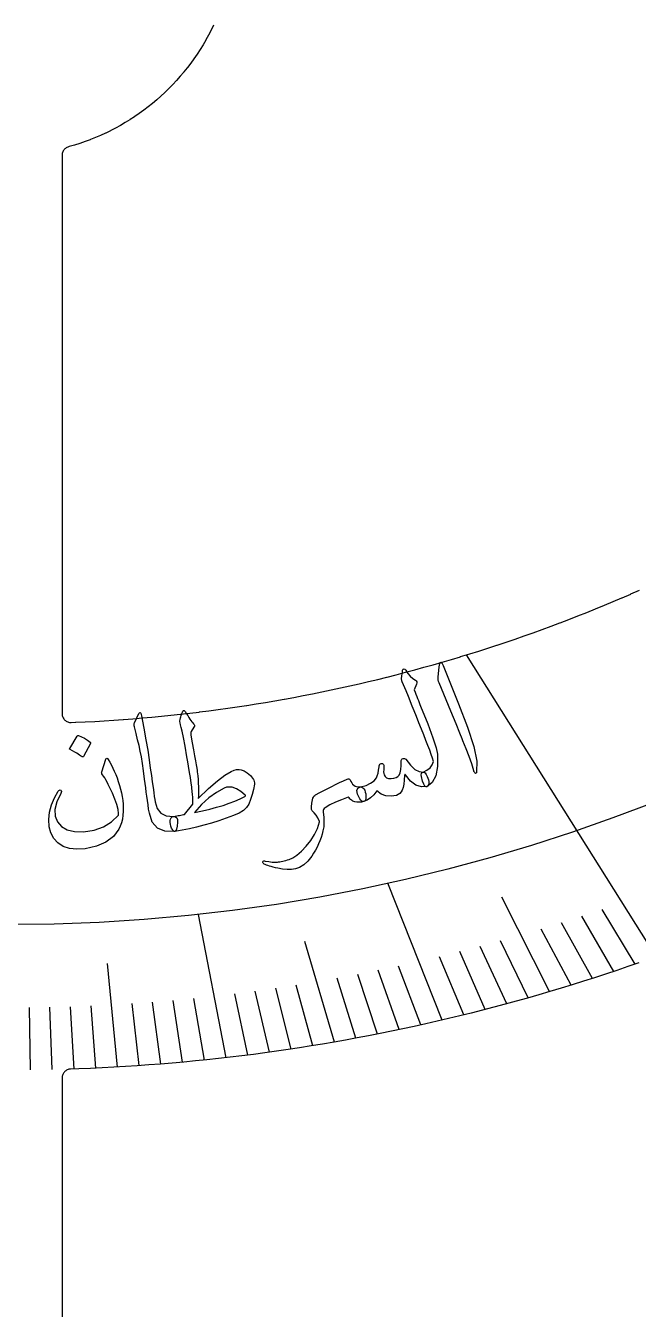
# Model space of a CAD drawing. Header units: millimetres. Extents: x -76 to 76, y -76 to 76.
# Drawn here: x 0.48 to 18.08, y -39.65 to -2.79 of the extents above; entities that cross this region are included whole.
import ezdxf

# ---------------------------------------------------------------- set-up
doc = ezdxf.new("R2010")
doc.units = ezdxf.units.MM
for name, color, linetype in [('CUT_INNER', 6, 'Continuous'), ('ENGRAVE', 7, 'Continuous'), ('ENGRAVE_FINE', 8, 'Continuous'), ('TEXT', 5, 'Continuous')]:
    doc.layers.add(name, color=color, linetype=linetype)

msp = doc.modelspace()

# ---------------------------------------------------------------- linework, layer by layer
at = {"layer": 'CUT_INNER'}
for points in [[(5.8775, -2.7816), (5.8089, -2.9222), (5.8075, -2.925), (5.7354, -3.0639), (5.734, -3.0666), (5.6585, -3.2037), (5.657, -3.2064), (5.5782, -3.3416), (5.5766, -3.3443), (5.4945, -3.4775), (5.4928, -3.4801), (5.4075, -3.6113), (5.4058, -3.6139), (5.3172, -3.7429), (5.3154, -3.7454), (5.2238, -3.8723), (5.2219, -3.8748), (5.1272, -3.9993), (5.1253, -4.0017), (5.0275, -4.1239), (5.0255, -4.1263), (4.9247, -4.2461), (4.9227, -4.2484), (4.8191, -4.3657), (4.817, -4.3679), (4.7105, -4.4826), (4.7083, -4.4848), (4.599, -4.5969), (4.5969, -4.599), (4.4848, -4.7083), (4.4826, -4.7105), (4.3679, -4.817), (4.3657, -4.8191), (4.2484, -4.9227), (4.2461, -4.9247), (4.1263, -5.0255), (4.1239, -5.0275), (4.0017, -5.1253), (3.9993, -5.1272), (3.8748, -5.2219), (3.8723, -5.2238), (3.7454, -5.3154), (3.7429, -5.3172), (3.6139, -5.4058), (3.6113, -5.4075), (3.4801, -5.4928), (3.4775, -5.4945), (3.3443, -5.5766), (3.3416, -5.5782), (3.2064, -5.657), (3.2037, -5.6585), (3.0666, -5.734), (3.0639, -5.7354), (2.925, -5.8075), (2.9222, -5.8089), (2.7816, -5.8775), (2.7788, -5.8788), (2.6365, -5.944), (2.6337, -5.9453), (2.4898, -6.0069), (2.487, -6.0081), (2.3416, -6.0662), (2.3388, -6.0673), (2.1921, -6.1219), (2.1892, -6.1229), (2.0412, -6.1738), (2.0383, -6.1748), (1.889, -6.222), (1.8861, -6.2229), (1.7358, -6.2665), (1.7328, -6.2673), (1.7163, -6.2717), (1.6922, -6.2794), (1.6691, -6.2894), (1.647, -6.3017), (1.6264, -6.3162), (1.6073, -6.3327), (1.5899, -6.351), (1.5745, -6.371), (1.5612, -6.3925), (1.5501, -6.4152), (1.5414, -6.4388), (1.5351, -6.4633), (1.5313, -6.4882), (1.53, -6.5134), (1.53, -22.5484), (1.5313, -22.5735), (1.535, -22.5984), (1.5413, -22.6228), (1.55, -22.6464), (1.561, -22.669), (1.5742, -22.6904), (1.5895, -22.7104), (1.6068, -22.7287), (1.6258, -22.7452), (1.6463, -22.7597), (1.6682, -22.772), (1.6913, -22.7821), (1.7152, -22.7899), (1.7398, -22.7952), (1.7648, -22.7979), (1.79, -22.7982), (1.9183, -22.7931), (1.9199, -22.793), (2.1923, -22.7805), (2.1938, -22.7804), (2.4662, -22.7662), (2.4677, -22.7661), (2.7399, -22.7502), (2.7415, -22.7501), (3.0136, -22.7326), (3.0151, -22.7325), (3.2872, -22.7132), (3.2887, -22.7131), (3.5606, -22.6922), (3.5621, -22.6921), (3.8339, -22.6695), (3.8354, -22.6694), (4.1071, -22.6452), (4.1086, -22.645), (4.3801, -22.6191), (4.3816, -22.619), (4.6529, -22.5914), (4.6544, -22.5913), (4.9256, -22.562), (4.9271, -22.5619), (5.1981, -22.531), (5.1996, -22.5308), (5.4703, -22.4982), (5.4719, -22.4981), (5.7424, -22.4638), (5.7439, -22.4636), (6.0143, -22.4278), (6.0158, -22.4276), (6.2859, -22.39), (6.2874, -22.3898), (6.5573, -22.3506), (6.5588, -22.3504), (6.8285, -22.3096), (6.83, -22.3093), (7.0993, -22.2668), (7.1009, -22.2666), (7.37, -22.2224), (7.3715, -22.2222), (7.6403, -22.1764), (7.6418, -22.1761), (7.9104, -22.1287), (7.9119, -22.1284), (8.1801, -22.0793), (8.1817, -22.079), (8.4496, -22.0283), (8.4511, -22.028), (8.7187, -21.9756), (8.7202, -21.9753), (8.9875, -21.9213), (8.989, -21.921), (9.256, -21.8653), (9.2575, -21.865), (9.5241, -21.8077), (9.5256, -21.8074), (9.7919, -21.7485), (9.7934, -21.7481), (10.0593, -21.6876), (10.0608, -21.6872), (10.3263, -21.625), (10.3278, -21.6247), (10.5929, -21.5608), (10.5944, -21.5605), (10.8592, -21.495), (10.8607, -21.4946), (11.125, -21.4276), (11.1265, -21.4272), (11.3904, -21.3585), (11.3919, -21.3581), (11.6554, -21.2878), (11.6568, -21.2874), (11.9199, -21.2155), (11.9214, -21.2151), (12.184, -21.1415), (12.1855, -21.1411), (12.4476, -21.0659), (12.4491, -21.0655), (12.7108, -20.9888), (12.7122, -20.9883), (12.9734, -20.91), (12.9749, -20.9095), (13.2356, -20.8296), (13.2371, -20.8291), (13.4973, -20.7475), (13.4988, -20.7471), (13.7585, -20.6639), (13.76, -20.6634), (14.0192, -20.5787), (14.0206, -20.5782), (14.2793, -20.4919), (14.2808, -20.4914), (14.5389, -20.4035), (14.5404, -20.403), (14.798, -20.3135), (14.7994, -20.313), (15.0564, -20.2219), (15.0579, -20.2214), (15.3144, -20.1287), (15.3158, -20.1282), (15.5717, -20.0339), (15.5732, -20.0334), (15.8285, -19.9376), (15.8299, -19.9371), (16.0847, -19.8397), (16.0861, -19.8391), (16.3402, -19.7402), (16.3417, -19.7396), (16.5952, -19.6392), (16.5966, -19.6386), (16.8495, -19.5366), (16.8509, -19.536), (17.1032, -19.4324), (17.1046, -19.4318), (17.3562, -19.3267), (17.3576, -19.3261), (17.6086, -19.2194), (17.61, -19.2188), (17.8604, -19.1106), (17.8618, -19.11), (18.1114, -19.0002)], [(18.0922, -29.697), (17.7756, -29.807), (17.4582, -29.9151), (17.1402, -30.0213), (16.8215, -30.1255), (16.5022, -30.2277), (16.1823, -30.328), (15.8618, -30.4263), (15.5407, -30.5226), (15.2189, -30.617), (14.8967, -30.7094), (14.5738, -30.7998), (14.2504, -30.8882), (13.9265, -30.9747), (13.6021, -31.0591), (13.2771, -31.1416), (12.9516, -31.2221), (12.6257, -31.3005), (12.2992, -31.377), (11.9724, -31.4515), (11.645, -31.5239), (11.3172, -31.5944), (10.989, -31.6628), (10.6604, -31.7292), (10.3314, -31.7936), (10.002, -31.856), (9.6722, -31.9164), (9.342, -31.9747), (9.0115, -32.031), (8.6807, -32.0853), (8.3495, -32.1376), (8.0181, -32.1878), (7.6863, -32.236), (7.3542, -32.2821), (7.0218, -32.3262), (6.6892, -32.3683), (6.3564, -32.4083), (6.0233, -32.4463), (5.6899, -32.4822), (5.3564, -32.5161), (5.0226, -32.5479), (4.6887, -32.5777), (4.3546, -32.6055), (4.0203, -32.6312), (3.6859, -32.6548), (3.3513, -32.6764), (3.0166, -32.6959), (2.6818, -32.7134), (2.3469, -32.7289), (2.0119, -32.7422), (1.7716, -32.7503), (1.7476, -32.7523), (1.724, -32.7566), (1.7009, -32.763), (1.6785, -32.7717), (1.6571, -32.7825), (1.6368, -32.7953), (1.6178, -32.81), (1.6003, -32.8264), (1.5844, -32.8445), (1.5704, -32.8639), (1.5583, -32.8847), (1.5482, -32.9065), (1.5403, -32.9291), (1.5346, -32.9525), (1.5312, -32.9762), (1.53, -33.0002), (1.53, -48.2523)]]:
    msp.add_lwpolyline(points, dxfattribs=at)
at = {"layer": 'ENGRAVE'}
for points in [[(18.5952, -29.5177), (13.1404, -20.859)], [(12.4474, -31.3426), (10.8872, -27.4139)], [(6.2379, -32.422), (5.4463, -28.3076)]]:
    msp.add_lwpolyline(points, dxfattribs=at)
msp.add_circle((0, 21.8604), 50.4627, dxfattribs=at)
at = {"layer": 'ENGRAVE_FINE'}
for points in [[(15.5314, -30.5254), (14.1543, -27.8187)], [(17.3725, -29.944), (16.4548, -28.3623)], [(17.9843, -29.7347), (17.0366, -28.1679)], [(16.146, -30.3392), (15.2892, -28.7293)], [(16.7597, -30.1454), (15.8723, -28.5494)], [(9.3481, -31.9737), (8.5052, -29.0908)], [(14.9161, -30.7039), (14.1212, -29.0677)], [(13.6831, -31.0383), (12.9511, -29.3777)], [(14.2999, -30.8748), (13.5364, -29.2262)], [(3.1207, -32.6901), (2.8369, -29.7178)], [(11.8286, -31.4836), (11.1925, -29.7904)], [(13.0656, -31.1942), (12.3653, -29.5223)], [(9.9689, -31.8622), (9.4304, -30.141)], [(10.5893, -31.7433), (10.0181, -30.031)], [(11.2092, -31.6171), (10.6055, -29.9141)], [(7.483, -32.2644), (7.0768, -30.5132)], [(8.1051, -32.1748), (7.6656, -30.4303)], [(8.7268, -32.0779), (8.2542, -30.3406)], [(2.4967, -32.7222), (2.3604, -30.9364)], [(3.7445, -32.6508), (3.5403, -30.8705)], [(4.3681, -32.6044), (4.1301, -30.8276)], [(4.9916, -32.5508), (4.7198, -30.778)], [(5.6149, -32.49), (5.3093, -30.7218)], [(6.8606, -32.3469), (6.4879, -30.5894)], [(0.6242, -32.7757), (0.5902, -30.9859)], [(1.2485, -32.765), (1.1803, -30.976)], [(1.8726, -32.7472), (1.7704, -30.9595)]]:
    msp.add_lwpolyline(points, dxfattribs=at)
at = {"layer": 'TEXT'}
for points in [[(11.2801, -21.5482), (11.2902, -21.4645), (11.2977, -21.3982), (11.3026, -21.3493), (11.305, -21.3179), (11.3079, -21.2976), (11.3144, -21.2819), (11.3244, -21.2708), (11.3381, -21.2645), (11.3551, -21.2631), (11.3708, -21.2683), (11.3854, -21.28), (11.3988, -21.2982), (11.4618, -21.3882), (11.5296, -21.4664), (11.6021, -21.5327), (11.6793, -21.587), (11.7017, -21.605), (11.7132, -21.629), (11.7139, -21.659), (11.7036, -21.6951), (11.6441, -21.8654), (11.668, -21.9281), (11.6916, -21.9897), (11.7149, -22.0501), (11.738, -22.1093), (11.7607, -22.1674), (11.7831, -22.2243), (11.8052, -22.28), (11.8271, -22.3346), (12.0298, -22.8394), (12.1784, -23.2367), (12.2719, -23.5267), (12.3098, -23.7096), (12.3096, -24.0601), (12.2582, -24.3325), (12.1558, -24.5265), (12.0029, -24.6418), (11.9982, -24.643), (11.9934, -24.6442), (11.9887, -24.6454), (11.9839, -24.6467), (11.949, -24.6277), (11.9155, -24.5723), (11.8834, -24.4806), (11.8528, -24.3524), (11.8451, -24.3041), (11.8495, -24.2663), (11.866, -24.2391), (11.8947, -24.2224), (12.0079, -24.1679), (12.0959, -24.0991), (12.1586, -24.0163), (12.1962, -23.9195), (12.1663, -23.8232), (12.1297, -23.7143), (12.0863, -23.593), (12.0363, -23.4591), (11.9801, -23.3131), (11.9182, -23.1556), (11.8506, -22.9865), (11.7774, -22.8058), (11.7071, -22.6278), (11.6436, -22.4678), (11.5867, -22.3261), (11.5366, -22.2024), (11.4936, -22.0967), (11.4584, -22.009), (11.4309, -21.9391), (11.4111, -21.887), (11.2974, -21.6332), (11.2892, -21.6073), (11.2836, -21.5846), (11.2806, -21.5649), (11.2801, -21.5482)], [(12.3622, -21.2024), (12.3796, -21.1048), (12.4046, -21.065), (12.4375, -21.0831), (12.4782, -21.159), (12.9103, -22.261), (13.1761, -22.9372), (13.3534, -23.4876), (13.4402, -23.9128), (13.4355, -24.2132), (13.4265, -24.2402), (13.4162, -24.2564), (13.4046, -24.2616), (13.3918, -24.2559), (13.3797, -24.2448), (13.3687, -24.2289), (13.3588, -24.2082), (13.3502, -24.1828), (13.2922, -23.9827), (13.2213, -23.7731), (13.1377, -23.554), (13.0416, -23.3253), (13.0177, -23.2653), (12.9514, -23.1034), (12.8431, -22.8398), (12.693, -22.4742), (12.3556, -21.6647), (12.3407, -21.6208), (12.3312, -21.5791), (12.3272, -21.5396), (12.3286, -21.5023)], [(4.9964, -22.4783), (5.0058, -22.4648), (5.0145, -22.4556), (5.0225, -22.4508), (5.0299, -22.4503), (5.0392, -22.4534), (5.0482, -22.4603), (5.0572, -22.4708), (5.066, -22.4849), (5.1021, -22.5461), (5.1363, -22.6027), (5.1687, -22.6547), (5.1991, -22.702), (5.2278, -22.7441), (5.255, -22.7803), (5.2807, -22.8106), (5.3048, -22.835), (5.3229, -22.8552), (5.3308, -22.8779), (5.3286, -22.903), (5.3162, -22.9305), (5.2386, -23.0608), (5.2293, -23.0828), (5.2243, -23.1073), (5.2236, -23.1343), (5.2274, -23.1638), (5.2686, -23.3876), (5.3045, -23.5848), (5.335, -23.7554), (5.3601, -23.8993), (5.3801, -24.0169), (5.3953, -24.1083), (5.4057, -24.1737), (5.4112, -24.2131), (5.4238, -24.3297), (5.4337, -24.4406), (5.4408, -24.5457), (5.4451, -24.6451), (5.4468, -24.7388), (5.4464, -24.8267), (5.4437, -24.9087), (5.4388, -24.985), (5.733, -24.6978), (5.9878, -24.4716), (6.2048, -24.3071), (6.3854, -24.2048), (6.4675, -24.1727), (6.5424, -24.1536), (6.6101, -24.1475), (6.6708, -24.1546), (6.7597, -24.186), (6.8483, -24.2428), (6.9367, -24.3251), (7.0251, -24.4328), (7.0404, -24.4594), (7.0497, -24.4911), (7.0532, -24.528), (7.0508, -24.5701), (7.0258, -24.7235), (6.9904, -24.8712), (6.9447, -25.013), (6.8885, -25.1489), (6.8275, -25.2399), (6.7347, -25.3243), (6.6098, -25.4021), (6.4529, -25.473), (6.24, -25.5502), (6.0274, -25.6218), (5.8154, -25.6878), (5.6038, -25.7482), (5.3931, -25.8026), (5.1835, -25.8508), (4.9753, -25.8928), (4.7684, -25.9285), (4.7443, -25.9243), (4.7207, -25.9067), (4.6976, -25.8757), (4.6751, -25.8314), (4.6538, -25.7764), (4.6399, -25.7224), (4.6336, -25.6695), (4.6346, -25.6178), (4.6439, -25.5718), (4.6621, -25.5365), (4.6893, -25.5118), (4.7254, -25.4976), (4.7746, -25.4899), (4.8209, -25.4819), (4.8645, -25.4735), (4.9052, -25.4648), (4.9433, -25.4563), (4.9786, -25.4487), (5.0113, -25.4419), (5.0414, -25.436), (5.2827, -25.1481), (5.2838, -25.1367), (5.2846, -25.1219), (5.285, -25.1038), (5.285, -25.0825), (5.2847, -25.0579), (5.284, -25.03), (5.2829, -24.9988), (5.2814, -24.9643), (5.2793, -24.9268), (5.2763, -24.8868), (5.2724, -24.8441), (5.2676, -24.7988), (5.2622, -24.7511), (5.2566, -24.7013), (5.2507, -24.6495), (5.2446, -24.5955), (5.2371, -24.5346), (5.2271, -24.4619), (5.2146, -24.3774), (5.1996, -24.281), (5.1821, -24.1734), (5.1623, -24.0552), (5.1401, -23.9263), (5.1156, -23.7868), (5.0607, -23.4773), (5.015, -23.2328), (4.9785, -23.0531), (4.951, -22.9385), (4.9311, -22.865), (4.9171, -22.8091), (4.9091, -22.7706), (4.9071, -22.7497), (4.9166, -22.7087), (4.9265, -22.6701), (4.937, -22.6338), (4.9481, -22.5999), (4.9596, -22.5677), (4.9715, -22.5368), (4.9837, -22.5069), (4.9964, -22.4783)], [(3.7358, -22.5443), (3.7433, -22.5291), (3.7507, -22.5189), (3.758, -22.5134), (3.7651, -22.5128), (3.7764, -22.5182), (3.7876, -22.5363), (3.7988, -22.567), (3.8099, -22.6104), (3.8784, -22.9653), (3.9381, -23.2937), (3.989, -23.5956), (4.0309, -23.8712), (4.063, -24.1072), (4.0923, -24.3187), (4.1185, -24.5057), (4.1418, -24.6682), (4.1617, -24.8062), (4.178, -24.9198), (4.1907, -25.0089), (4.1996, -25.0737), (4.2598, -25.2645), (4.3674, -25.3991), (4.5227, -25.4769), (4.7254, -25.4976), (4.7822, -25.5064), (4.8209, -25.5363), (4.8417, -25.5874), (4.8445, -25.6597), (4.8333, -25.7751), (4.8168, -25.8584), (4.7952, -25.9095), (4.7684, -25.9285), (4.4825, -25.9194), (4.2647, -25.8288), (4.1156, -25.6577), (4.0349, -25.4069), (4.0153, -25.2852), (3.9966, -25.1632), (3.9788, -25.0408), (3.9619, -24.9181), (3.9457, -24.7949), (3.9297, -24.6715), (3.914, -24.5477), (3.8986, -24.4236), (3.8698, -24.1868), (3.8396, -23.974), (3.8079, -23.7852), (3.7749, -23.6203), (3.739, -23.4622), (3.699, -23.294), (3.6549, -23.1154), (3.6068, -22.9267), (3.5998, -22.8925), (3.5981, -22.861), (3.6018, -22.832), (3.6108, -22.8057)], [(1.9609, -23.1878), (1.9664, -23.1816), (1.9743, -23.1776), (1.9845, -23.1759), (1.9972, -23.1766), (2.0884, -23.2104), (2.1749, -23.2527), (2.2568, -23.3035), (2.3341, -23.3628), (2.3418, -23.372), (2.3455, -23.3814), (2.3451, -23.3911), (2.3407, -23.401), (2.1406, -23.777), (2.1329, -23.7861), (2.1225, -23.7887), (2.1094, -23.7848), (2.0938, -23.7744), (2.0802, -23.7653), (2.0589, -23.7519), (2.0298, -23.7339), (1.993, -23.7114), (1.9478, -23.6845), (1.8938, -23.6531), (1.831, -23.6171), (1.7594, -23.5766), (1.7498, -23.5697), (1.7449, -23.5627), (1.7446, -23.5555), (1.749, -23.5481)], [(2.8564, -23.8632), (2.9006, -23.9417), (2.944, -24.024), (2.9867, -24.1098), (3.0285, -24.1993), (3.069, -24.2931), (3.1075, -24.3918), (3.1442, -24.4954), (3.179, -24.604), (3.21, -24.7123), (3.2357, -24.8201), (3.256, -24.9274), (3.271, -25.0342), (3.2805, -25.1407), (3.2846, -25.2473), (3.2833, -25.3539), (3.2764, -25.4607), (3.2605, -25.5733), (3.2354, -25.6781), (3.2011, -25.7751), (3.1575, -25.8642), (3.0019, -26.0704), (2.7888, -26.233), (2.5183, -26.3513), (2.1907, -26.4242), (1.9518, -26.4401), (1.741, -26.4172), (1.5589, -26.3557), (1.4057, -26.256), (1.2894, -26.1251), (1.208, -25.9701), (1.1612, -25.7914), (1.1487, -25.5889), (1.1709, -25.3736), (1.2237, -25.1659), (1.3067, -24.9657), (1.4196, -24.7728), (1.4377, -24.7506), (1.4554, -24.738), (1.4729, -24.735), (1.4901, -24.7417), (1.5063, -24.7562), (1.5115, -24.7771), (1.5055, -24.8044), (1.4884, -24.8381), (1.3774, -25.0801), (1.3247, -25.2967), (1.3313, -25.4882), (1.3979, -25.6545), (1.5152, -25.7857), (1.6788, -25.8765), (1.8886, -25.9264), (2.144, -25.9349), (2.4502, -25.8904), (2.7195, -25.796), (2.9514, -25.6523), (3.1453, -25.4599), (3.1491, -25.4533), (3.1515, -25.4438), (3.1525, -25.4314), (3.1521, -25.4161), (3.1372, -25.2962), (3.1023, -25.1577), (3.0478, -25.0007), (2.9739, -24.8249), (2.933, -24.7366), (2.8939, -24.6545), (2.8565, -24.5787), (2.8207, -24.509), (2.7863, -24.4458), (2.753, -24.3895), (2.7208, -24.3401), (2.6896, -24.2975), (2.6747, -24.2751), (2.6658, -24.2543), (2.6629, -24.2348), (2.666, -24.2169), (2.7855, -23.8531), (2.7973, -23.8316), (2.8131, -23.8261), (2.8328, -23.8366), (2.8564, -23.8632)], [(10.0983, -24.6491), (10.2605, -24.6037), (10.3912, -24.5451), (10.4901, -24.4735), (10.5573, -24.3891), (10.5827, -24.3293), (10.6038, -24.2563), (10.6204, -24.1701), (10.6327, -24.0706), (10.6387, -24.0405), (10.6473, -24.0166), (10.6586, -23.9988), (10.6726, -23.9872), (10.6915, -23.9785), (10.7095, -23.9762), (10.7265, -23.9802), (10.7425, -23.9907), (10.7583, -24.008), (10.7688, -24.029), (10.774, -24.0537), (10.7738, -24.0822), (10.766, -24.1572), (10.7638, -24.2192), (10.7671, -24.2682), (10.7761, -24.304), (10.804, -24.3516), (10.8473, -24.385), (10.906, -24.4042), (10.9802, -24.4093), (11.0593, -24.4009), (11.1235, -24.3824), (11.1728, -24.3538), (11.2072, -24.3152), (11.2367, -24.247), (11.2574, -24.1531), (11.2691, -24.0335), (11.2718, -23.8882), (11.2734, -23.8705), (11.2824, -23.8559), (11.2991, -23.8443), (11.3233, -23.8358), (11.3472, -23.8324), (11.3676, -23.8348), (11.3845, -23.8429), (11.3979, -23.857), (11.5312, -24.0273), (11.6594, -24.1447), (11.7823, -24.2094), (11.8994, -24.2212), (11.9266, -24.226), (11.9555, -24.2489), (11.986, -24.2901), (12.0181, -24.3495), (12.0377, -24.3982), (12.0509, -24.4466), (12.0578, -24.4949), (12.0583, -24.5429), (12.054, -24.581), (12.0441, -24.61), (12.0286, -24.6298), (12.0077, -24.6405), (11.8477, -24.6508), (11.6911, -24.5983), (11.5383, -24.4831), (11.3896, -24.3052), (11.382, -24.296), (11.3755, -24.2938), (11.3702, -24.2989), (11.366, -24.311), (11.3556, -24.4508), (11.3403, -24.5688), (11.3201, -24.6651), (11.295, -24.7395), (11.2654, -24.7928), (11.2289, -24.836), (11.1854, -24.869), (11.135, -24.8918), (10.9757, -24.9187), (10.8285, -24.9057), (10.6939, -24.8531), (10.572, -24.7608), (10.4835, -24.8764), (10.3902, -24.9668), (10.2924, -25.0322), (10.1901, -25.0723), (10.1615, -25.0718), (10.133, -25.0576), (10.1048, -25.0299), (10.0768, -24.9885), (10.0148, -24.8554), (9.9978, -24.7545), (10.0257, -24.6857), (10.0983, -24.6491)], [(6.2787, -24.6565), (6.2548, -24.6606), (6.2305, -24.6666), (6.2058, -24.6745), (6.1808, -24.6842), (5.9591, -24.8068), (5.7443, -24.9643), (5.536, -25.1568), (5.3337, -25.3845), (5.557, -25.3376), (5.7681, -25.2874), (5.9669, -25.2342), (6.1536, -25.178), (6.328, -25.1187), (6.49, -25.0562), (6.6398, -24.9906), (6.7772, -24.922), (6.7898, -24.9144), (6.7956, -24.906), (6.7945, -24.8967), (6.7867, -24.8866), (6.6661, -24.7757), (6.5414, -24.7005), (6.4123, -24.6607), (6.2787, -24.6565)], [(10.1997, -25.0703), (10.1238, -25.0833), (10.0544, -25.0881), (9.9913, -25.0846), (9.9347, -25.073), (9.9087, -25.0649), (9.8838, -25.0542), (9.8599, -25.0408), (9.837, -25.0247), (9.8146, -25.0067), (9.7923, -24.9874), (9.7701, -24.9668), (9.7479, -24.945), (9.5543, -25.0156), (9.3785, -25.0891), (9.2204, -25.1658), (9.0801, -25.2458), (9.0519, -25.2693), (9.0339, -25.2975), (9.0262, -25.3305), (9.0287, -25.3683), (9.0456, -25.5222), (9.0501, -25.6643), (9.0422, -25.7947), (9.0217, -25.9134), (8.997, -26.0077), (8.9678, -26.101), (8.9341, -26.1932), (8.896, -26.2844), (8.8532, -26.3743), (8.8058, -26.4624), (8.7538, -26.5489), (8.6971, -26.6337), (8.5828, -26.7802), (8.4672, -26.8905), (8.3508, -26.9645), (8.2338, -27.0024), (8.1177, -27.0154), (7.9939, -27.0166), (7.8625, -27.006), (7.7237, -26.9833), (7.6551, -26.9678), (7.5924, -26.9522), (7.5354, -26.9365), (7.4842, -26.9208), (7.4386, -26.9054), (7.3981, -26.8907), (7.3629, -26.8767), (7.3329, -26.8635), (7.3142, -26.8511), (7.3022, -26.8365), (7.2968, -26.8196), (7.2981, -26.8006), (7.3057, -26.7839), (7.3195, -26.7743), (7.3394, -26.7716), (7.3655, -26.7758), (7.4677, -26.7946), (7.5594, -26.8057), (7.6405, -26.8092), (7.7108, -26.8051), (7.7469, -26.8012), (7.7851, -26.7957), (7.8252, -26.7887), (7.8673, -26.7801), (7.9113, -26.7699), (7.9573, -26.7581), (8.0053, -26.7447), (8.0552, -26.7298), (8.1583, -26.6833), (8.2737, -26.6052), (8.4012, -26.4953), (8.5402, -26.3537), (8.6725, -26.1913), (8.7801, -26.0195), (8.863, -25.8384), (8.9215, -25.6482), (8.9238, -25.6405), (8.9236, -25.6331), (8.9211, -25.6263), (8.9161, -25.6199), (8.8716, -25.5327), (8.8229, -25.4562), (8.77, -25.3901), (8.713, -25.3346), (8.6927, -25.2955), (8.6896, -25.2215), (8.7036, -25.1125), (8.7344, -24.9685), (8.746, -24.9394), (8.7626, -24.9142), (8.7843, -24.893), (8.811, -24.8758), (8.929, -24.8127), (9.0453, -24.7513), (9.1599, -24.6919), (9.2728, -24.6342), (9.3847, -24.5786), (9.4963, -24.5253), (9.6076, -24.4741), (9.7186, -24.4251), (9.7457, -24.4163), (9.7687, -24.417), (9.7875, -24.4272), (9.8021, -24.4468), (9.8221, -24.4943), (9.8457, -24.536), (9.8732, -24.572), (9.9044, -24.6022), (9.9416, -24.6238), (9.9879, -24.6385), (10.0433, -24.6462), (10.1077, -24.647), (10.1408, -24.6531), (10.1703, -24.6716), (10.1964, -24.7025), (10.219, -24.7459), (10.2369, -24.7962), (10.2488, -24.8477), (10.2548, -24.9006), (10.2548, -24.9548), (10.2487, -25.0014), (10.2375, -25.0362), (10.2211, -25.0591), (10.1997, -25.0703)]]:
    msp.add_lwpolyline(points, close=True, dxfattribs=at)

doc.saveas('drawing.dxf')
